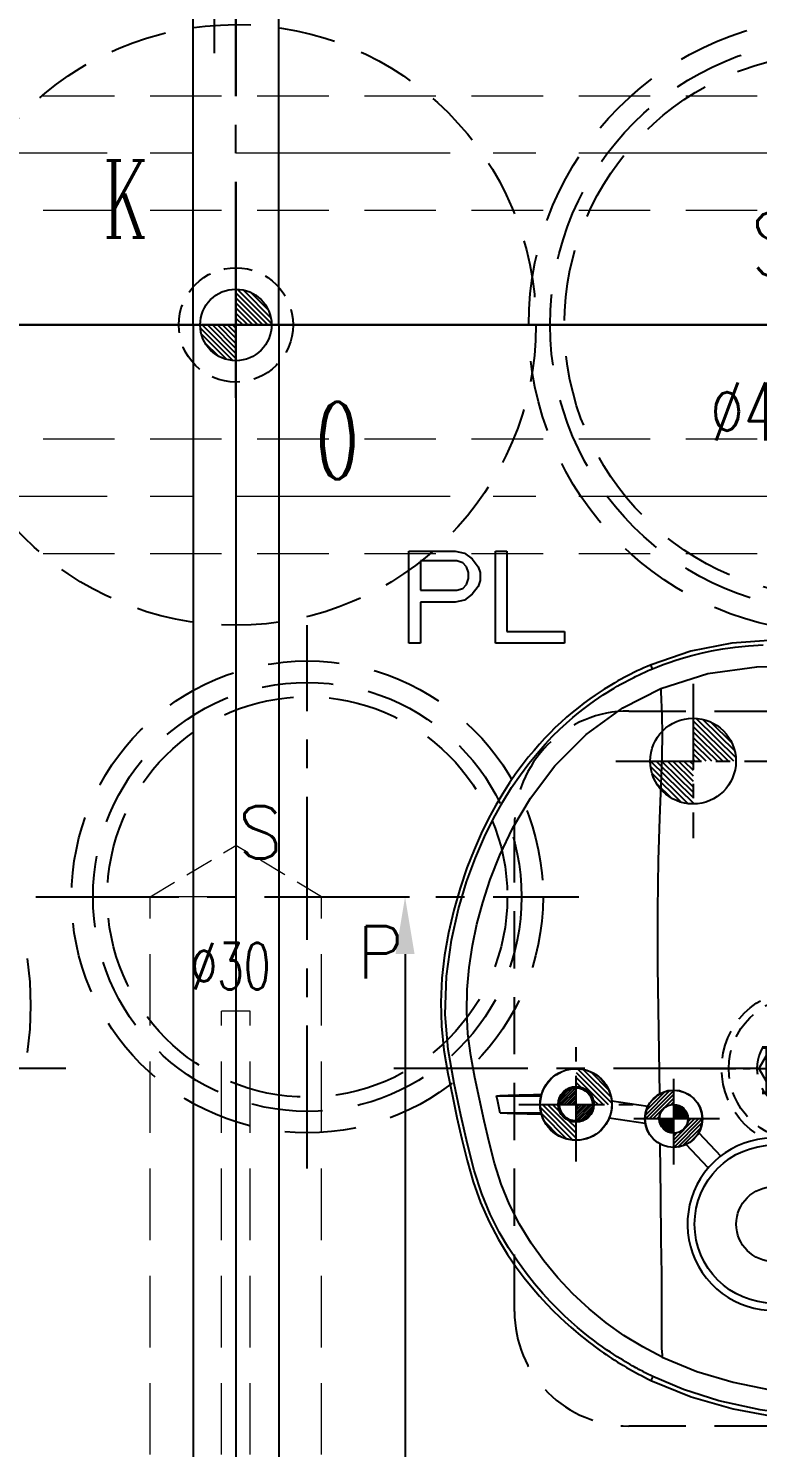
# Model space of a CAD drawing. Header units: millimetres. Extents: x 33920 to 35330, y -21664 to -20666.
# Drawn here: x 34585.2 to 34636.2, y -21041.8 to -20942.6 of the extents above; entities that cross this region are included whole.
import ezdxf

# ---------------------------------------------------------------- set-up
doc = ezdxf.new("R2010")
doc.units = ezdxf.units.MM
doc.header["$LTSCALE"] = 8
for name, pattern in [('CENTER', [2, 1.25, -0.25, 0.25, -0.25]), ('CENTER2', [1.125, 0.75, -0.125, 0.125, -0.125]), ('HIDDEN', [0.375, 0.25, -0.125]), ('HIDDEN2', [0.1875, 0.125, -0.0625])]:
    doc.linetypes.add(name, pattern=pattern)
doc.layers.get('DEFPOINTS').update_dxf_attribs({"color": 6})
for name, color, linetype in [('Cav-cor', 1, 'Continuous'), ('DEFAULT_1', 7, 'CENTER'), ('PIN', 5, 'Continuous'), ('PIN-H', 2, 'HIDDEN2'), ('Ru', 8, 'Continuous'), ('SCREW', 52, 'HIDDEN'), ('SP', 3, 'Continuous'), ('壓塊', 157, 'Continuous')]:
    doc.layers.add(name, color=color, linetype=linetype)
doc.layers.add('dim', color=3, linetype='Continuous', lineweight=15)
doc.layers.add('WR', color=122, linetype='HIDDEN', lineweight=18)
doc.styles.add('ROMANC', font='RomanC.ttf', dxfattribs={"width": 0.8, "height": 7})
doc.styles.get("Standard").update_dxf_attribs({"font": 'txt.shx', "width": 0.67, "bigfont": 'chineset.shx'})
doc.dimstyles.new('ISO-25', dxfattribs={"dimtxt": 5.5, "dimasz": 4, "dimexe": 0.3, "dimexo": 0.3, "dimtad": 0, "dimzin": 1, "dimdsep": 46, "dimtxsty": 'Standard', "dimcen": 0, "dimclrd": 3, "dimclre": 3, "dimclrt": 7, "dimazin": 0, "dimtfac": 1, "dimtofl": 0, "dimtmove": 0, "dimatfit": 0, "dimfxl": 0, "dimarcsym": 0})

# ---------------------------------------------------------------- blocks, each defined once
blk = doc.blocks.new('20140410.082121')
at = {"layer": 'SCREW', "color": 137, "linetype": 'CENTER', "ltscale": 0.25}
for p, q in [((0, -7.042), (0, 7.042)), ((-7, 0), (7, 0))]:
    blk.add_line(p, q, dxfattribs=at)
at = {"layer": 'SCREW', "color": 137, "linetype": 'Continuous'}
blk.add_lwpolyline([(-1.443, 2.5), (-2.887, 0), (-1.443, -2.5), (1.443, -2.5), (2.887, 0), (1.443, 2.5)], close=True, dxfattribs=at)
at = {"layer": 'SCREW', "color": 137}
for radius in [5.5, 5, 3]:
    blk.add_circle((0, 0), radius, dxfattribs=at)
at = {"layer": 'dim', "style": 'ROMANC', "width": 0.8}
blk.add_text('M6', height=3.1716, dxfattribs=at).set_placement((-2.868, -1.703))
blk = doc.blocks.new('20160827.105305')
at = {"color": 8, "linetype": 'HIDDEN', "ltscale": 2.5}
blk.add_circle((0, 0), 21.5, dxfattribs=at)
at = {"layer": 'SP', "linetype": 'CENTER'}
for p, q in [((0, -24), (0, 24)), ((-24, 0), (24, 0))]:
    blk.add_line(p, q, dxfattribs=at)
at = {"layer": 'SP', "linetype": 'HIDDEN', "ltscale": 2.5}
for radius in [20, 19]:
    blk.add_circle((0, 0), radius, dxfattribs=at)
at = {"layer": 'dim', "insert": (-5.289, -6.05), "char_height": 4.0633, "attachment_point": 5}
blk.add_mtext('Ø40', dxfattribs=at)
at = {"layer": 'SP'}
for s, p in [('S', (-6.081, 3.359)), ('P', (4.334, -7.124))]:
    blk.add_text(s, height=4.582, dxfattribs=at).set_placement(p)
blk = doc.blocks.new('20160827.105419')
at = {"color": 8, "linetype": 'HIDDEN', "ltscale": 2.5}
blk.add_circle((0, 0), 16.5, dxfattribs=at)
at = {"layer": 'SP', "linetype": 'CENTER'}
for p, q in [((0, -19), (0, 19)), ((-19, 0), (19, 0))]:
    blk.add_line(p, q, dxfattribs=at)
at = {"layer": 'SP', "linetype": 'HIDDEN', "ltscale": 2.5}
for radius in [15, 14]:
    blk.add_circle((0, 0), radius, dxfattribs=at)
at = {"layer": 'dim', "insert": (-5.368, -4.84), "char_height": 3.2506, "attachment_point": 5}
blk.add_mtext('Ø30', dxfattribs=at)
at = {"layer": 'SP'}
for s, p in [('S', (-4.865, 2.687)), ('P', (3.467, -5.699))]:
    blk.add_text(s, height=3.665, dxfattribs=at).set_placement(p)
blk = doc.blocks.new('*D29218')
at = {"layer": 'DEFPOINTS', "color": 0}
for p in [(34605.681, -21003.316), (34611.523, -21003.316), (34609.422, -21153.316)]:
    blk.add_point(p, dxfattribs=at)
at = {"layer": 'dim', "color": 3, "lineweight": -2}
for p, q in [((34605.981, -21003.316), (34611.823, -21003.316)), ((34611.523, -21007.316), (34611.523, -21070.014)), ((34611.523, -21149.316), (34611.523, -21086.618)), ((34609.722, -21153.316), (34611.823, -21153.316))]:
    blk.add_line(p, q, dxfattribs=at)
at = {"layer": 'dim', "color": 3}
for points in [[(34612.189, -21007.316), (34610.856, -21007.316), (34611.523, -21003.316)], [(34610.856, -21149.316), (34612.189, -21149.316), (34611.523, -21153.316)]]:
    blk.add_solid(points, dxfattribs=at)
at = {"layer": 'dim', "color": 7, "insert": (34611.523, -21078.316), "char_height": 5.5, "attachment_point": 5, "rotation": 90}
blk.add_mtext('150.00', dxfattribs=at)

msp = doc.modelspace()

# ---------------------------------------------------------------- hatches: boundary and pattern name
at = {"layer": 'PIN', "linetype": 'Continuous'}
h = msp.add_hatch(dxfattribs=at)
h.set_pattern_fill('ANSI31', color=256, scale=2, angle=90, style=0)
h.set_pattern_definition([(135, (34804.96322, -20977.55587), (-0.1767767, -0.1767767), [])])
h.paths.add_polyline_path([(34599.681, -20963.316), (34597.181, -20963.316, 0.414214), (34599.681, -20965.816)])
h.paths.add_polyline_path([(34599.681, -20960.816), (34599.681, -20963.316), (34602.181, -20963.316, 0.414214)])
h = msp.add_hatch(dxfattribs=at)
h.set_pattern_fill('ANSI31', color=53, scale=2.181818, angle=90.5, style=0)
h.set_pattern_definition([(135.5, (34855.7522, -21007.39554), (-0.19115707, -0.19452285), [])])
h.paths.add_polyline_path([(34631.681, -20993.816), (34628.681, -20993.842, 0.414214), (34631.707, -20996.816)])
h.paths.add_polyline_path([(34631.655, -20990.816), (34631.681, -20993.816), (34634.681, -20993.79, 0.414214)])
h = msp.add_hatch(dxfattribs=at)
h.set_pattern_fill('ANSI31', color=31, scale=2, angle=90, style=0)
h.set_pattern_definition([(135, (34828.77322, -21032.06837), (-0.1767767, -0.1767767), [])])
h.paths.add_polyline_path([(34623.491, -21015.329, -0.414214), (34625.991, -21017.829), (34624.741, -21017.829, 0.414214), (34623.491, -21016.579)])
h.paths.add_polyline_path([(34622.241, -21017.829, 0.414214), (34623.491, -21019.079), (34623.491, -21020.329, -0.414214), (34620.991, -21017.829)])
h = msp.add_hatch(dxfattribs=at)
h.set_pattern_fill('ANSI31', color=31, angle=90, style=0)
h.set_pattern_definition([(45, (34418.20917, -21032.06837), (0.08838835, -0.08838835), [])])
h.paths.add_polyline_path([(34623.491, -21017.829), (34624.741, -21017.829, -0.414214), (34623.491, -21019.079)])
h.paths.add_polyline_path([(34623.491, -21016.579), (34623.491, -21017.829), (34622.241, -21017.829, -0.414214)])
h = msp.add_hatch(dxfattribs=at)
h.set_pattern_fill('ANSI31', color=135, scale=1.5, angle=90, style=0)
h.set_pattern_definition([(45, (34425.04317, -21033.07337), (0.13258252, -0.13258252), [])])
h.paths.add_polyline_path([(34630.325, -21017.834, 0.414214), (34629.325, -21018.834), (34628.325, -21018.834, -0.414214), (34630.325, -21016.834)])
h.paths.add_polyline_path([(34632.325, -21018.834, -0.414214), (34630.325, -21020.834), (34630.325, -21019.834, 0.414214), (34631.325, -21018.834)])
at = {"layer": 'PIN', "linetype": 'CENTER2'}
h = msp.add_hatch(dxfattribs=at)
h.set_pattern_fill('ANSI31', color=135, scale=0.8, angle=90, style=0)
h.set_pattern_definition([(135, (34767.4031, -20812.84966), (-0.07071068, -0.07071068), [])])
h.paths.add_polyline_path([(34630.325, -21018.834), (34629.325, -21018.834, 0.414214), (34630.325, -21019.834)])
h.paths.add_polyline_path([(34630.325, -21017.834), (34630.325, -21018.834), (34631.325, -21018.834, 0.414214)])

# ---------------------------------------------------------------- linework, layer by layer
at = {"linetype": 'CENTER', "ltscale": 3}
for p, q in [((34599.681, -20713.316), (34599.681, -21213.316)), ((34399.681, -20963.316), (34799.681, -20963.316))]:
    msp.add_line(p, q, dxfattribs=at)
at = {"color": 8, "linetype": 'HIDDEN', "ltscale": 2}
msp.add_circle((34599.681, -20963.316), 21, dxfattribs=at)
at = {"layer": 'Cav-cor', "color": 1}
for p, q in [((34464.681, -20963.316), (34734.681, -20963.316)), ((34734.681, -20963.316), (34464.681, -20963.316)), ((34611.796, -20985.581), (34611.796, -20979.129)), ((34611.796, -20979.129), (34615.023, -20979.129)), ((34612.603, -20979.815), (34612.603, -20981.875)), ((34615.157, -20979.815), (34612.603, -20979.815)), ((34615.023, -20979.129), (34615.695, -20979.266)), ((34615.56, -20979.953), (34615.157, -20979.815)), ((34615.695, -20979.266), (34616.232, -20979.678)), ((34616.232, -20979.678), (34616.636, -20980.227)), ((34617.845, -20979.129), (34618.652, -20979.129)), ((34617.845, -20985.581), (34617.845, -20979.129)), ((34618.652, -20979.129), (34618.652, -20984.757)), ((34615.829, -20980.227), (34615.56, -20979.953)), ((34615.964, -20980.639), (34615.829, -20980.227)), ((34615.964, -20981.051), (34615.964, -20980.639)), ((34616.636, -20980.227), (34616.77, -20980.639)), ((34616.77, -20980.639), (34616.77, -20981.188)), ((34612.603, -20981.875), (34615.157, -20981.875)), ((34615.157, -20981.875), (34615.56, -20981.737)), ((34615.56, -20981.737), (34615.829, -20981.463)), ((34615.829, -20981.463), (34615.964, -20981.051)), ((34616.636, -20981.6), (34616.232, -20982.149)), ((34616.77, -20981.188), (34616.636, -20981.6)), ((34612.603, -20982.698), (34612.603, -20985.581)), ((34615.023, -20982.698), (34612.603, -20982.698)), ((34615.695, -20982.561), (34615.023, -20982.698)), ((34616.232, -20982.149), (34615.695, -20982.561)), ((34618.652, -20984.757), (34622.685, -20984.757)), ((34622.685, -20984.757), (34622.685, -20985.581)), ((34612.603, -20985.581), (34611.796, -20985.581)), ((34622.685, -20985.581), (34617.845, -20985.581)), ((34634.399, -20985.573), (34631.535, -20986.129)), ((34631.535, -20986.129), (34628.739, -20987.083)), ((34628.651, -20987.446), (34628.854, -20987.361)), ((34628.854, -20987.361), (34628.737, -20987.083)), ((34617.932, -21017.226), (34621.052, -21017.226)), ((34619.507, -21017.162), (34620.504, -21017.14)), ((34620.504, -21017.14), (34621.078, -21017.13)), ((34625.992, -21017.587), (34628.516, -21017.958)), ((34621.052, -21018.432), (34618.192, -21018.432)), ((34629.34, -21018.636), (34629.344, -21019.052)), ((34628.34, -21019.151), (34625.817, -21018.78)), ((34632.083, -21019.809), (34633.626, -21021.434)), ((34632.751, -21022.265), (34631.208, -21020.639)), ((34628.868, -21036.856), (34628.737, -21037.128))]:
    msp.add_line(p, q, dxfattribs=at)
for points in [[(34628.854, -20987.361), (34629.197, -20987.22), (34629.581, -20987.072), (34630.009, -20986.915), (34630.486, -20986.753), (34631.016, -20986.588), (34631.604, -20986.422), (34632.255, -20986.26), (34632.972, -20986.107), (34633.76, -20985.968), (34634.623, -20985.848), (34635.566, -20985.753), (34636.595, -20985.689)], [(34681.504, -20992.734), (34679.996, -20992.678), (34678.488, -20992.595), (34676.938, -20992.476), (34675.269, -20992.309), (34673.402, -20992.07), (34671.296, -20991.731), (34668.994, -20991.28), (34666.555, -20990.728), (34663.969, -20990.091), (34661.177, -20989.384), (34658.218, -20988.645), (34655.242, -20987.93), (34652.296, -20987.268), (34649.328, -20986.665), (34646.319, -20986.14), (34643.292, -20985.717), (34640.278, -20985.437), (34637.313, -20985.366), (34634.399, -20985.573)], [(34628.868, -21036.856), (34628.67, -21036.76), (34628.572, -21036.711), (34628.473, -21036.662), (34628.375, -21036.612), (34628.278, -21036.562), (34628.182, -21036.513), (34628.086, -21036.462), (34627.989, -21036.411), (34627.89, -21036.358), (34627.789, -21036.303), (34627.68, -21036.244), (34627.559, -21036.176), (34627.427, -21036.102), (34627.283, -21036.02), (34627.128, -21035.93), (34626.96, -21035.83), (34626.779, -21035.721), (34626.584, -21035.601), (34626.373, -21035.469), (34626.144, -21035.322), (34625.898, -21035.16), (34625.633, -21034.98), (34625.349, -21034.782), (34625.043, -21034.562), (34624.715, -21034.318), (34624.363, -21034.047), (34623.989, -21033.748), (34623.591, -21033.416), (34623.167, -21033.047), (34622.714, -21032.633), (34622.23, -21032.167), (34621.715, -21031.642), (34621.167, -21031.048), (34620.59, -21030.377), (34619.996, -21029.631), (34619.387, -21028.796), (34618.76, -21027.844), (34618.12, -21026.75), (34617.489, -21025.494), (34616.896, -21024.071), (34616.362, -21022.444), (34615.883, -21020.6), (34615.433, -21018.577), (34614.963, -21016.354), (34614.542, -21013.985), (34614.334, -21011.549), (34614.421, -21008.848), (34614.776, -21006.33), (34615.267, -21004.155), (34615.834, -21002.255), (34616.444, -21000.583), (34617.073, -20999.12), (34617.712, -20997.826), (34618.356, -20996.673), (34618.985, -20995.663), (34619.594, -20994.775), (34620.186, -20993.986), (34620.766, -20993.275), (34621.323, -20992.643), (34621.852, -20992.086), (34622.35, -20991.596), (34622.819, -20991.163), (34623.26, -20990.779), (34623.673, -20990.438), (34624.062, -20990.133), (34624.429, -20989.858), (34624.772, -20989.612), (34625.091, -20989.392), (34625.388, -20989.195), (34625.664, -20989.018), (34625.921, -20988.858), (34626.159, -20988.715), (34626.38, -20988.586), (34626.584, -20988.469), (34626.773, -20988.364), (34626.949, -20988.268), (34627.113, -20988.181), (34627.263, -20988.103), (34627.403, -20988.031), (34627.531, -20987.966), (34627.647, -20987.909), (34627.753, -20987.857), (34627.854, -20987.808), (34627.954, -20987.761), (34628.052, -20987.715), (34628.151, -20987.669), (34628.249, -20987.624), (34628.349, -20987.579), (34628.45, -20987.534), (34628.551, -20987.49), (34628.651, -20987.446)], [(34628.739, -20987.083), (34628.47, -20987.197), (34628.237, -20987.299), (34628.011, -20987.402), (34627.777, -20987.512), (34627.544, -20987.624), (34627.316, -20987.737), (34627.09, -20987.853), (34626.865, -20987.972), (34626.641, -20988.093), (34626.42, -20988.216), (34626.201, -20988.341), (34625.975, -20988.474), (34625.734, -20988.619), (34625.469, -20988.785), (34625.175, -20988.974)], [(34629.433, -20988.751), (34632.707, -20987.702), (34636.15, -20987.221), (34639.613, -20987.21)], [(34629.521, -21035.499), (34628.156, -21034.783), (34626.847, -21033.981), (34625.593, -21033.093), (34624.4, -21032.124), (34623.274, -21031.079), (34622.218, -21029.962), (34621.239, -21028.776), (34620.344, -21027.523), (34619.541, -21026.205), (34618.841, -21024.827), (34618.255, -21023.401), (34617.786, -21021.943), (34617.399, -21020.462), (34617.059, -21018.965), (34616.733, -21017.456), (34616.416, -21015.938), (34616.132, -21014.415), (34615.927, -21012.883), (34615.836, -21011.342), (34615.862, -21009.794), (34616, -21008.25), (34616.236, -21006.72), (34616.554, -21005.216), (34616.96, -21003.696), (34617.48, -21002.104), (34618.157, -21000.386), (34619.062, -20998.495), (34620.3, -20996.405), (34622.003, -20994.147), (34624.21, -20991.949), (34626.775, -20990.103), (34629.433, -20988.751)], [(34629.436, -20988.75), (34629.438, -20988.975), (34629.495, -20990.595)], [(34625.171, -20988.976), (34624.836, -20989.201), (34624.457, -20989.466), (34624.048, -20989.766), (34623.633, -20990.085), (34623.227, -20990.414), (34622.825, -20990.756), (34622.427, -20991.112), (34622.036, -20991.48), (34621.656, -20991.856), (34621.29, -20992.237), (34620.926, -20992.633), (34620.549, -20993.066), (34620.145, -20993.554), (34619.72, -20994.098), (34619.283, -20994.693), (34618.831, -20995.349), (34618.361, -20996.082), (34617.871, -20996.908), (34617.365, -20997.839), (34616.855, -20998.875), (34616.351, -21000.014), (34615.856, -21001.279), (34615.373, -21002.704), (34614.931, -21004.253), (34614.57, -21005.816), (34614.294, -21007.382), (34614.105, -21009.002), (34614.025, -21010.674), (34614.071, -21012.362), (34614.245, -21014.034), (34614.519, -21015.661), (34614.835, -21017.219), (34615.159, -21018.732), (34615.492, -21020.245), (34615.861, -21021.759), (34616.293, -21023.247), (34616.812, -21024.686), (34617.419, -21026.047), (34618.068, -21027.272), (34618.702, -21028.315), (34619.302, -21029.198), (34619.872, -21029.963), (34620.417, -21030.64), (34620.936, -21031.241), (34621.427, -21031.776), (34621.89, -21032.253), (34622.327, -21032.681), (34622.736, -21033.064), (34623.12, -21033.407), (34623.477, -21033.714), (34623.805, -21033.986), (34624.104, -21034.227), (34624.372, -21034.436), (34624.609, -21034.615), (34624.819, -21034.772), (34625.015, -21034.914), (34625.207, -21035.051), (34625.402, -21035.187), (34625.598, -21035.321), (34625.795, -21035.453)], [(34629.495, -20990.595), (34629.51, -20991.905), (34629.489, -20993.513), (34629.431, -20995.459), (34629.34, -20997.834), (34629.244, -21000.737), (34629.183, -21004.189), (34629.192, -21008.194), (34629.322, -21017.092)], [(34585.09, -21014.191), (34585.274, -21012.555), (34585.335, -21010.901), (34585.272, -21009.251), (34585.098, -21007.619)], [(34617.932, -21017.226), (34618.165, -21017.212), (34618.433, -21017.199), (34618.74, -21017.186), (34619.096, -21017.174), (34619.507, -21017.162)], [(34618.192, -21018.432), (34618.018, -21017.632), (34617.932, -21017.226)], [(34621.076, -21018.521), (34620.077, -21018.501), (34619.649, -21018.491), (34619.274, -21018.48), (34618.948, -21018.468), (34618.662, -21018.456), (34618.413, -21018.444), (34618.192, -21018.432)], [(34629.358, -21020.595), (34629.392, -21024.261), (34629.432, -21027.273), (34629.47, -21029.689), (34629.484, -21031.608)], [(34629.484, -21031.608), (34629.464, -21034.173), (34629.483, -21034.898), (34629.51, -21035.33), (34629.522, -21035.499)], [(34625.795, -21035.453), (34625.995, -21035.584), (34626.197, -21035.714), (34626.401, -21035.842), (34626.605, -21035.968), (34626.81, -21036.092), (34627.017, -21036.214), (34627.225, -21036.334), (34627.434, -21036.451), (34627.644, -21036.567), (34627.857, -21036.682), (34628.073, -21036.795), (34628.282, -21036.902), (34628.495, -21037.009), (34628.737, -21037.126)], [(34629.521, -21035.499), (34631.953, -21036.502), (34634.492, -21037.25), (34637.081, -21037.785), (34639.676, -21038.151), (34642.286, -21038.392), (34644.99, -21038.532), (34647.83, -21038.571), (34650.619, -21038.518), (34653.112, -21038.407), (34655.284, -21038.271), (34657.259, -21038.123), (34659.166, -21037.965)], [(34628.737, -21037.126), (34631.545, -21038.272), (34634.488, -21039.106), (34637.485, -21039.68), (34640.477, -21040.052), (34643.452, -21040.274), (34646.455, -21040.371), (34649.448, -21040.357), (34652.309, -21040.257), (34654.984, -21040.102), (34657.491, -21039.916), (34659.826, -21039.721), (34661.938, -21039.537), (34663.789, -21039.382), (34665.419, -21039.278), (34666.917, -21039.231), (34668.368, -21039.242), (34669.826, -21039.316), (34671.291, -21039.448), (34674.193, -21039.769)], [(34678.784, -21039.825), (34676.881, -21039.703), (34675.132, -21039.56), (34673.551, -21039.397), (34672.119, -21039.236), (34670.797, -21039.096), (34669.538, -21038.996), (34668.218, -21038.937), (34666.779, -21038.932), (34665.21, -21038.988), (34663.48, -21039.105), (34661.573, -21039.267), (34659.488, -21039.449), (34657.217, -21039.637), (34654.747, -21039.817), (34652.051, -21039.969), (34649.089, -21040.064), (34645.854, -21040.061), (34642.64, -21039.926), (34639.572, -21039.655), (34636.384, -21039.191), (34633.495, -21038.549), (34631.01, -21037.763), (34628.868, -21036.856)]]:
    msp.add_lwpolyline(points, dxfattribs=at)
for centre, radius in [((34623.491, -21017.829), 2.513), ((34623.491, -21017.829), 1.156), ((34630.325, -21018.834), 2.01), ((34630.325, -21018.834), 1.005), ((34637.32, -21026.2), 5.527), ((34637.32, -21026.2), 2.613)]:
    msp.add_circle(centre, radius, dxfattribs=at)
msp.add_arc((34637.32, -21026.2), 6.03, 67.61856, 10.18887, dxfattribs=at)
at = {"layer": 'DEFAULT_1', "color": 2, "linetype": 'CENTER'}
for p, q in [((34587.769, -21015.316), (34485.364, -21015.316)), ((34716.117, -21015.316), (34610.743, -21015.316))]:
    msp.add_line(p, q, dxfattribs=at)
at = {"layer": 'PIN', "linetype": 'CENTER2'}
for p, q in [((34599.681, -20968.426), (34599.681, -20958.206)), ((34594.571, -20963.316), (34604.791, -20963.316))]:
    msp.add_line(p, q, dxfattribs=at)
at = {"layer": 'PIN', "color": 53, "linetype": 'CENTER2'}
for p, q in [((34631.681, -20988.416), (34631.681, -20999.216)), ((34626.281, -20993.816), (34637.081, -20993.816))]:
    msp.add_line(p, q, dxfattribs=at)
at = {"layer": 'PIN', "color": 31, "linetype": 'CENTER2'}
for p, q in [((34623.491, -21021.829), (34623.491, -21013.829)), ((34619.491, -21017.829), (34627.491, -21017.829))]:
    msp.add_line(p, q, dxfattribs=at)
at = {"layer": 'PIN', "color": 135, "linetype": 'CENTER2'}
for p, q in [((34630.325, -21022.034), (34630.325, -21015.634)), ((34633.525, -21018.834), (34627.125, -21018.834))]:
    msp.add_line(p, q, dxfattribs=at)
at = {"layer": 'PIN', "linetype": 'Continuous'}
msp.add_circle((34599.681, -20963.316), 2.5, dxfattribs=at)
at = {"layer": 'PIN', "color": 53, "linetype": 'Continuous'}
msp.add_circle((34631.681, -20993.816), 3, dxfattribs=at)
at = {"layer": 'PIN', "color": 31, "linetype": 'Continuous'}
for radius in [2.5, 1.25]:
    msp.add_circle((34623.491, -21017.829), radius, dxfattribs=at)
at = {"layer": 'PIN', "color": 135, "linetype": 'Continuous'}
msp.add_circle((34630.325, -21018.834), 2, dxfattribs=at)
at = {"layer": 'PIN', "color": 135}
msp.add_circle((34630.325, -21018.834), 1, dxfattribs=at)
at = {"layer": 'PIN-H', "linetype": 'HIDDEN'}
msp.add_circle((34599.681, -20963.316), 4, dxfattribs=at)
at = {"layer": 'Ru', "linetype": 'CENTER'}
for q in [(34599.681, -20863.316), (34599.681, -21063.316)]:
    msp.add_line((34599.681, -20963.316), q, dxfattribs=at)
at = {"layer": 'Ru'}
for p, q in [((34596.681, -20963.316), (34596.681, -20872.816)), ((34602.681, -20963.316), (34602.681, -20872.816)), ((34596.681, -20963.316), (34596.681, -21053.816)), ((34602.681, -20963.316), (34602.681, -21053.816))]:
    msp.add_line(p, q, dxfattribs=at)
at = {"layer": 'WR', "linetype": 'HIDDEN', "ltscale": 2.5}
for p, q in [((34718.681, -20947.316), (34480.681, -20947.316)), ((34718.681, -20955.316), (34480.681, -20955.316)), ((34718.681, -20971.316), (34480.681, -20971.316)), ((34718.681, -20979.316), (34480.681, -20979.316)), ((34593.681, -21147.316), (34593.681, -21003.316)), ((34605.681, -21147.316), (34605.681, -21003.316)), ((34598.681, -21147.316), (34598.681, -21011.316)), ((34600.681, -21147.316), (34600.681, -21011.316))]:
    msp.add_line(p, q, dxfattribs=at)
at = {"layer": 'WR', "linetype": 'CENTER', "ltscale": 1.5}
for p, q in [((34734.681, -20951.316), (34476.681, -20951.316)), ((34734.681, -20975.316), (34476.681, -20975.316)), ((34599.681, -21153.316), (34599.681, -20999.711))]:
    msp.add_line(p, q, dxfattribs=at)
at = {"layer": 'WR'}
for p in [(34593.681, -21003.316), (34605.681, -21003.316)]:
    msp.add_line(p, (34599.681, -20999.711), dxfattribs=at)
at = {"layer": 'WR', "linetype": 'HIDDEN', "ltscale": 2}
for p, q in [((34605.681, -21003.316), (34593.681, -21003.316)), ((34600.681, -21011.316), (34598.681, -21011.316))]:
    msp.add_line(p, q, dxfattribs=at)
at = {"layer": '壓塊', "color": 153, "linetype": 'HIDDEN', "ltscale": 2}
msp.add_lwpolyline([(34691.181, -21040.316), (34627.181, -21040.316, -0.414214), (34619.181, -21032.316), (34619.181, -20998.316, -0.414214), (34627.181, -20990.316), (34691.181, -20990.316, -0.414214), (34699.181, -20998.316), (34699.181, -21032.316, -0.414214)], format="xyb", close=True, dxfattribs=at)

# ---------------------------------------------------------------- block references
at = {"layer": 'SCREW', "linetype": 'ByBlock', "ltscale": 0.3}
msp.add_blockref('20140410.082121', (34639.181, -21015.316), dxfattribs=at)
at = {"layer": 'SP'}
for name, p in [('20160827.105419', (34598.181, -20925.316)), ('20160827.105305', (34641.681, -20963.316)), ('20160827.105419', (34604.681, -21003.316))]:
    msp.add_blockref(name, p, dxfattribs=at)

# ---------------------------------------------------------------- texts
at = {"color": 8, "linetype": 'HIDDEN', "ltscale": 0.7, "style": 'ROMANC', "width": 0.6}
for s, p in [('K', (34590.38, -20957.212)), ('O', (34605.259, -20974.103))]:
    msp.add_text(s, height=5.4, dxfattribs=at).set_placement(p)

# ---------------------------------------------------------------- dimensions: what is measured, and where the dimension line sits
at = {"layer": 'dim'}
dim = msp.add_linear_dim(base=(34611.523, -21003.316), p1=(34609.422, -21153.316), p2=(34605.681, -21003.316), angle=90, dimstyle='ISO-25', dxfattribs=at)
dim.commit()
dim.dimension.update_dxf_attribs({"geometry": '*D29218', "text_midpoint": (34611.523, -21078.316)})

doc.saveas('drawing.dxf')
